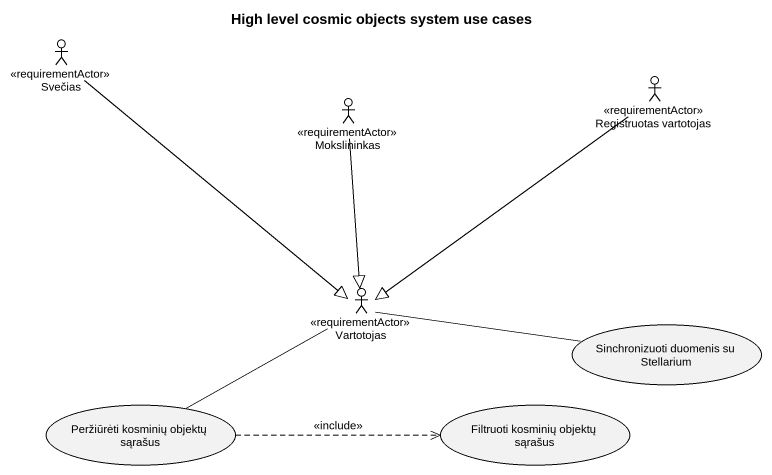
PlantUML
@startuml
title High level cosmic objects system use cases
actor Svečias <<requirementActor>>
actor Mokslininkas <<requirementActor>>
actor "Registruotas vartotojas" as Registruotas_vartotojas <<requirementActor>>
actor Vartotojas <<requirementActor>>
usecase "Sinchronizuoti duomenis su Stellarium" as Sinchronizuoti_duomenis_su
usecase "Peržiūrėti kosminių objektų sąrašus" as Peržiūrėti_kosminių_objektų
usecase "Filtruoti kosminių objektų sąrašus" as Filtruoti_kosminių_objektų
Svečias --|> Vartotojas
Mokslininkas --|> Vartotojas
Registruotas_vartotojas --|> Vartotojas
Vartotojas -right- Sinchronizuoti_duomenis_su
Vartotojas -left- Peržiūrėti_kosminių_objektų
Peržiūrėti_kosminių_objektų .right.> Filtruoti_kosminių_objektų : <<include>>
@enduml
